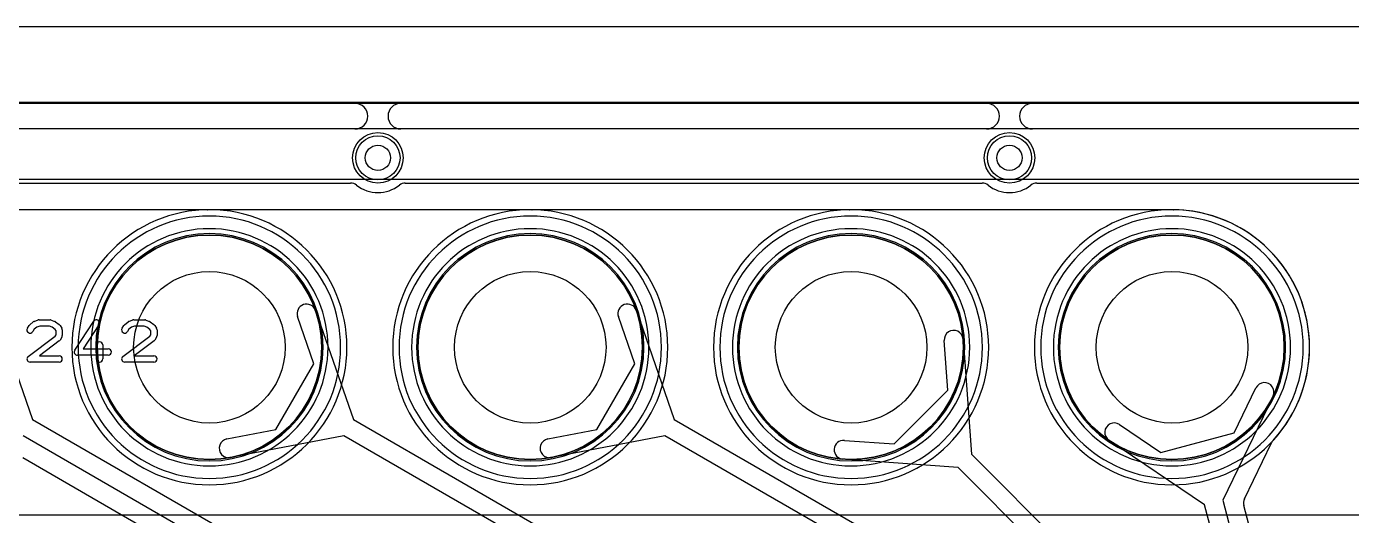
# Model space of a CAD drawing. Extents: x 0 to 57.1, y 0 to 59.8.
# Drawn here: x 18.62 to 29.11, y 55.97 to 59.84 of the extents above; entities that cross this region are included whole.
import ezdxf

# ---------------------------------------------------------------- set-up
doc = ezdxf.new("R2010")
doc.units = 0
for name, color, linetype in [('Hole', 1, 'CONTINUOUS'), ('L1', 3, 'CONTINUOUS'), ('L2', 3, 'CONTINUOUS'), ('L3', 3, 'CONTINUOUS'), ('L4', 3, 'CONTINUOUS'), ('MetalMask-A', 176, 'CONTINUOUS'), ('Outline', 7, 'CONTINUOUS'), ('PartsArea-A', 111, 'CONTINUOUS'), ('PartsArea-B', 111, 'CONTINUOUS'), ('PartsSilk-A', 221, 'CONTINUOUS'), ('PartsSilk-B', 221, 'CONTINUOUS'), ('Resist-A', 2, 'CONTINUOUS'), ('Resist-B', 2, 'CONTINUOUS'), ('Silk-A', 140, 'CONTINUOUS'), ('Silk-B', 140, 'CONTINUOUS')]:
    doc.layers.add(name, color=color, linetype=linetype)

msp = doc.modelspace()

# ---------------------------------------------------------------- linework, layer by layer
at = {"layer": 'Hole'}
for centre, radius in [((21.4, 58.8), 0.1), ((26.4, 58.8), 0.1), ((20.066, 57.3), 0.6), ((22.606, 57.3), 0.6), ((25.146, 57.3), 0.6), ((27.686, 57.3), 0.6)]:
    msp.add_circle(centre, radius, dxfattribs=at)
at = {"layer": 'L1'}
for p, q in [((4.46017, 59.23996), (52.83039, 59.23996)), ((20.05153, 58.38895), (17.54047, 58.38895)), ((22.59153, 58.38895), (20.08047, 58.38895)), ((25.13153, 58.38895), (22.62047, 58.38895)), ((27.67153, 58.38895), (25.16047, 58.38895)), ((27.70124, 58.38895), (27.70047, 58.38895)), ((18.36579, 57.59169), (18.66554, 56.72869)), ((20.90579, 57.59168), (21.20554, 56.72869)), ((23.44579, 57.59169), (23.74554, 56.72869)), ((20.8937, 57.16931), (20.76409, 57.54246)), ((23.4337, 57.16931), (23.30409, 57.54247)), ((25.91167, 56.95954), (25.88306, 57.35353)), ((26.03266, 57.36439), (26.09884, 56.45322)), ((20.59302, 56.64853), (20.8937, 57.16931)), ((23.13303, 56.64853), (23.4337, 57.16931)), ((25.48646, 56.53433), (25.91167, 56.95954)), ((28.17885, 56.62231), (28.35107, 56.97782)), ((28.48607, 56.91242), (28.08779, 56.09025)), ((18.66554, 56.72869), (23.38572, 54.00349)), ((20.20507, 56.5742), (20.59302, 56.64853)), ((21.20554, 56.72869), (24.28054, 54.95333)), ((22.74507, 56.5742), (23.13303, 56.64853)), ((23.74554, 56.72869), (25.17538, 55.90317)), ((27.27112, 56.68845), (27.59802, 56.46668)), ((23.31072, 53.87359), (18.59053, 56.59879)), ((21.13054, 56.59879), (20.23329, 56.42688)), ((24.20554, 54.82343), (21.13054, 56.59879)), ((23.67053, 56.59879), (22.77329, 56.42688)), ((25.10038, 55.77327), (23.67053, 56.59879)), ((25.09247, 56.56294), (25.48646, 56.53433)), ((27.94291, 56.05142), (27.1869, 56.56431)), ((27.59802, 56.46668), (28.17885, 56.62231)), ((28.25935, 56.10025), (28.47384, 56.54299)), ((26.09884, 56.45322), (26.87003, 55.68203)), ((18.58811, 56.42696), (27.98006, 51.00449)), ((25.99278, 56.34716), (25.08161, 56.41334)), ((26.76397, 55.57597), (25.99278, 56.34716)), ((28.13759, 55.32487), (27.94291, 56.05142)), ((28.08779, 56.09025), (28.28247, 55.36369)), ((28.62931, 54.64899), (28.25441, 56.04814))]:
    msp.add_line(p, q, dxfattribs=at)
for centre, radius in [((21.4, 58.8), 0.2), ((26.4, 58.8), 0.2), ((20.066, 57.3), 0.889), ((22.606, 57.3), 0.889), ((25.146, 57.3), 0.889), ((27.686, 57.3), 0.889)]:
    msp.add_circle(centre, radius, dxfattribs=at)
for centre, radius, start, end in [((20.05153, 58.46395), 0.075, -90, -89.289474), ((20.066, 57.3), 1.08904, 89.287628, 90.712372), ((20.08047, 58.46395), 0.075, -90.710526, -90), ((22.59153, 58.46395), 0.075, -90, -89.289474), ((22.606, 57.3), 1.08904, 89.287628, 90.712372), ((22.62047, 58.46395), 0.075, -90.710526, -90), ((25.13153, 58.46395), 0.075, -90, -89.289474), ((25.146, 57.3), 1.08904, 89.287628, 90.712372), ((25.16047, 58.46395), 0.075, -90.710526, -90), ((27.67153, 58.46395), 0.075, -90, -89.289474), ((27.686, 57.3), 1.08904, 89.287628, 90.712372), ((27.70047, 58.46395), 0.075, -90.710526, -90), ((27.68603, 57.30002), 1.08904, -42.70142, 89.199754), ((20.83494, 57.56707), 0.075, 19.154853, -160.846058), ((23.37494, 57.56708), 0.075, 19.154853, -160.846058), ((25.95786, 57.35896), 0.075, 4.152023, -175.845964), ((28.41857, 56.94512), 0.075, -25.84761, 154.153473), ((27.22901, 56.62638), 0.075, 55.845949, -124.153562), ((20.21918, 56.50054), 0.075, 100.843977, -79.153985), ((22.75918, 56.50054), 0.075, 100.843977, -79.153387), ((25.08704, 56.48814), 0.075, 85.847977, -94.154036), ((28.54148, 56.5106), 0.075, 137.301837, 154.412166), ((28.32685, 56.06755), 0.075, 154.15239, -165.000177)]:
    msp.add_arc(centre, radius, start, end, dxfattribs=at)
at = {"layer": 'L2'}
msp.add_line((4.46017, 59.23996), (52.83039, 59.23996), dxfattribs=at)
for centre in [(21.4, 58.8), (26.4, 58.8)]:
    msp.add_circle(centre, 0.2, dxfattribs=at)
for centre, start, end in [((20.066, 57.3), 90, -90), ((20.066, 57.3), -90, 90), ((22.606, 57.3), 90, -90), ((22.606, 57.3), -90, 90), ((25.146, 57.3), 90, -90), ((25.146, 57.3), -90, 90), ((27.686, 57.3), 90, -90), ((27.686, 57.3), -90, 90)]:
    msp.add_arc(centre, 0.90004, start, end, dxfattribs=at)
at = {"layer": 'L3'}
msp.add_line((4.46017, 59.23996), (52.83039, 59.23996), dxfattribs=at)
for centre in [(21.4, 58.8), (26.4, 58.8)]:
    msp.add_circle(centre, 0.2, dxfattribs=at)
for centre, start, end in [((20.066, 57.3), 90, -90), ((20.066, 57.3), -90, 90), ((22.606, 57.3), 90, -90), ((22.606, 57.3), -90, 90), ((25.146, 57.3), 90, -90), ((25.146, 57.3), -90, 90), ((27.686, 57.3), 90, -90), ((27.686, 57.3), -90, 90)]:
    msp.add_arc(centre, 0.90004, start, end, dxfattribs=at)
at = {"layer": 'L4'}
msp.add_line((4.46017, 59.23996), (52.83039, 59.23996), dxfattribs=at)
for centre, radius in [((21.4, 58.8), 0.2), ((26.4, 58.8), 0.2), ((20.066, 57.3), 0.889), ((22.606, 57.3), 0.889), ((25.146, 57.3), 0.889), ((27.686, 57.3), 0.889)]:
    msp.add_circle(centre, radius, dxfattribs=at)
for centre, start, end in [((20.066, 57.3), 90, -90), ((20.066, 57.3), -90, 90), ((22.606, 57.3), 90, -90), ((22.606, 57.3), -90, 90), ((25.146, 57.3), 90, -90), ((25.146, 57.3), -90, 90), ((27.686, 57.3), 90, -90), ((27.686, 57.3), -90, 90)]:
    msp.add_arc(centre, 1.08904, start, end, dxfattribs=at)
at = {"layer": 'MetalMask-A'}
for centre, start, end in [((20.066, 57.3), 0, 180), ((22.606, 57.3), 0, 180), ((25.146, 57.3), 0, 180), ((27.686, 57.3), 0, 180), ((20.066, 57.3), 180, 0), ((22.606, 57.3), 180, 0), ((25.146, 57.3), 180, 0), ((27.686, 57.3), 180, 0)]:
    msp.add_arc(centre, 0.889, start, end, dxfattribs=at)
at = {"layer": 'Outline'}
msp.add_line((1, 59.84), (53.11, 59.84), dxfattribs=at)
at = {"layer": 'PartsArea-A'}
for p, q in [((5.716, 58.63), (31.876, 58.63)), ((31.876, 55.97), (5.716, 55.97))]:
    msp.add_line(p, q, dxfattribs=at)
at = {"layer": 'PartsArea-B'}
for centre, start, end in [((20.066, 57.3), 0, 180), ((22.606, 57.3), 0, 180), ((25.146, 57.3), 0, 180), ((27.686, 57.3), 0, 180), ((20.066, 57.3), 180, 0), ((22.606, 57.3), 180, 0), ((25.146, 57.3), 180, 0), ((27.686, 57.3), 180, 0)]:
    msp.add_arc(centre, 0.889, start, end, dxfattribs=at)
at = {"layer": 'PartsSilk-A'}
for p, q in [((5.216, 59.2316), (32.376, 59.2316)), ((32.376, 59.0284), (5.3176, 59.0284)), ((18.64427, 57.47878), (18.67205, 57.501)), ((18.67913, 57.50497), (18.70968, 57.51608)), ((18.71822, 57.51759), (18.80433, 57.51759)), ((18.81361, 57.5158), (18.84139, 57.50469)), ((18.84681, 57.5017), (18.87737, 57.47948)), ((19.00007, 57.27663), (19.15007, 57.50626)), ((19.39427, 57.47878), (19.42205, 57.501)), ((19.42913, 57.50497), (19.45968, 57.51608)), ((19.46822, 57.51759), (19.55433, 57.51759)), ((19.56361, 57.5158), (19.59139, 57.50469)), ((19.59681, 57.5017), (19.62737, 57.47948)), ((18.6248, 57.45029), (18.63869, 57.47251)), ((18.63097, 57.22739), (18.84393, 57.38756)), ((18.67883, 57.4424), (18.6672, 57.42379)), ((18.70008, 57.45939), (18.67883, 57.4424)), ((18.72262, 57.46759), (18.70008, 57.45939)), ((18.79952, 57.46759), (18.72262, 57.46759)), ((18.81993, 57.45943), (18.79952, 57.46759)), ((18.84404, 57.44189), (18.81993, 57.45943)), ((18.84393, 57.38756), (18.85156, 57.39976)), ((18.85156, 57.42987), (18.84404, 57.44189)), ((18.85156, 57.39976), (18.85156, 57.42987)), ((18.88387, 57.47251), (18.89776, 57.45029)), ((18.89776, 57.37934), (18.88387, 57.35712)), ((18.90156, 57.43704), (18.90156, 57.39259)), ((19.19193, 57.47892), (19.06719, 57.28796)), ((19.3748, 57.45029), (19.38869, 57.47251)), ((19.38097, 57.22739), (19.59393, 57.38756)), ((19.42883, 57.4424), (19.4172, 57.42379)), ((19.45008, 57.45939), (19.42883, 57.4424)), ((19.47262, 57.46759), (19.45008, 57.45939)), ((19.54952, 57.46759), (19.47262, 57.46759)), ((19.56993, 57.45943), (19.54952, 57.46759)), ((19.59404, 57.44189), (19.56993, 57.45943)), ((19.59393, 57.38756), (19.60156, 57.39976)), ((19.60156, 57.42987), (19.59404, 57.44189)), ((19.60156, 57.39976), (19.60156, 57.42987)), ((19.63387, 57.47251), (19.64776, 57.45029)), ((19.64776, 57.37934), (19.63387, 57.35712)), ((19.65156, 57.43704), (19.65156, 57.39259)), ((18.8777, 57.35039), (18.72083, 57.23241)), ((19.06719, 57.28796), (19.26544, 57.28796)), ((19.171, 57.20741), (19.171, 57.31852)), ((19.221, 57.31852), (19.221, 57.20741)), ((19.6277, 57.35039), (19.47083, 57.23241)), ((18.87656, 57.18241), (18.646, 57.18241)), ((18.72083, 57.23241), (18.87656, 57.23241)), ((19.26544, 57.23796), (19.021, 57.23796)), ((19.62656, 57.18241), (19.396, 57.18241)), ((19.47083, 57.23241), (19.62656, 57.23241))]:
    msp.add_line(p, q, dxfattribs=at)
for centre, start, end in [((18.68767, 57.48148), 109.97919, 128.654777), ((18.71822, 57.49259), 90, 109.984612), ((18.80433, 57.49259), 68.207103, 90), ((18.83211, 57.48148), 53.982737, 68.202147), ((19.171, 57.49259), -33.149737, 146.846436), ((19.43767, 57.48148), 109.97919, 128.654777), ((19.46822, 57.49259), 90, 109.984612), ((19.55433, 57.49259), 68.207103, 90), ((19.58211, 57.48148), 53.982737, 68.202147), ((18.646, 57.43704), 147.994617, -32.010019), ((18.65989, 57.45926), 128.666967, 147.989981), ((18.86267, 57.45926), 32.005383, 53.979316), ((18.87656, 57.43704), 0, 32.010019), ((18.87656, 57.39259), -32.005383, 0), ((19.396, 57.43704), 147.994617, -32.010019), ((19.40989, 57.45926), 128.666967, 147.989981), ((19.61267, 57.45926), 32.005383, 53.979316), ((19.62656, 57.43704), 0, 32.010019), ((19.62656, 57.39259), -32.005383, 0), ((18.86267, 57.37037), -53.047603, -32.010019), ((19.021, 57.26296), 146.850263, -90), ((19.196, 57.31852), 0, 180), ((19.26544, 57.26296), -90, 90), ((19.61267, 57.37037), -53.047603, -32.010019), ((18.646, 57.20741), 126.952397, -90), ((18.87656, 57.20741), -90, 90), ((19.196, 57.20741), 180, 0), ((19.396, 57.20741), 126.952397, -90), ((19.62656, 57.20741), -90, 90)]:
    msp.add_arc(centre, 0.025, start, end, dxfattribs=at)
at = {"layer": 'PartsSilk-B'}
for p, q in [((16.41651, 58.6), (21.18349, 58.6)), ((21.61651, 58.6), (26.18349, 58.6)), ((26.61651, 58.6), (30.6, 58.6))]:
    msp.add_line(p, q, dxfattribs=at)
for centre, radius, start, end in [((21.18349, 58.525), 0.075, 51.783994, 90), ((21.4, 58.8), 0.275, -128.213046, -51.786954), ((21.61651, 58.525), 0.075, 90, 128.216006), ((26.18349, 58.525), 0.075, 51.783994, 90), ((26.4, 58.8), 0.275, -128.213046, -51.786954), ((26.61651, 58.525), 0.075, 90, 128.216006), ((20.066, 57.3), 1.039, 90, -90), ((20.066, 57.3), 1.039, -90, 90), ((22.606, 57.3), 1.039, 90, -90), ((22.606, 57.3), 1.039, -90, 90), ((25.146, 57.3), 1.039, 90, -90), ((25.146, 57.3), 1.039, -90, 90), ((27.686, 57.3), 1.039, 90, -90), ((27.686, 57.3), 1.039, -90, 90)]:
    msp.add_arc(centre, radius, start, end, dxfattribs=at)
at = {"layer": 'Resist-A'}
for centre, radius in [((21.4, 58.8), 0.175), ((26.4, 58.8), 0.175), ((20.066, 57.3), 0.889), ((22.606, 57.3), 0.889), ((25.146, 57.3), 0.889), ((27.686, 57.3), 0.889)]:
    msp.add_circle(centre, radius, dxfattribs=at)
for centre, start, end in [((20.066, 57.3), 0, 180), ((22.606, 57.3), 0, 180), ((25.146, 57.3), 0, 180), ((27.686, 57.3), 0, 180), ((20.066, 57.3), 180, 0), ((22.606, 57.3), 180, 0), ((25.146, 57.3), 180, 0), ((27.686, 57.3), 180, 0)]:
    msp.add_arc(centre, 0.939, start, end, dxfattribs=at)
at = {"layer": 'Resist-B'}
for centre, radius in [((21.4, 58.8), 0.175), ((26.4, 58.8), 0.175), ((20.066, 57.3), 0.889), ((22.606, 57.3), 0.889), ((25.146, 57.3), 0.889), ((27.686, 57.3), 0.889)]:
    msp.add_circle(centre, radius, dxfattribs=at)
for centre, start, end in [((20.066, 57.3), 0, 180), ((22.606, 57.3), 0, 180), ((25.146, 57.3), 0, 180), ((27.686, 57.3), 0, 180), ((20.066, 57.3), 180, 0), ((22.606, 57.3), 180, 0), ((25.146, 57.3), 180, 0), ((27.686, 57.3), 180, 0)]:
    msp.add_arc(centre, 0.939, start, end, dxfattribs=at)
at = {"layer": 'Silk-A'}
for p, q in [((16.38146, 59.2316), (21.21854, 59.2316)), ((21.58146, 59.2316), (26.21854, 59.2316)), ((26.58146, 59.2316), (32.01854, 59.2316)), ((21.21854, 59.0284), (16.38146, 59.0284)), ((26.21854, 59.0284), (21.58146, 59.0284)), ((32.01854, 59.0284), (26.58146, 59.0284))]:
    msp.add_line(p, q, dxfattribs=at)
for centre, start, end in [((21.21854, 59.13), -90, 90), ((21.58146, 59.13), 90, -90), ((26.21854, 59.13), -90, 90), ((26.58146, 59.13), 90, -90)]:
    msp.add_arc(centre, 0.1016, start, end, dxfattribs=at)
at = {"layer": 'Silk-B'}
for p, q in [((16.41651, 58.6), (21.18349, 58.6)), ((21.61651, 58.6), (26.18349, 58.6)), ((26.61651, 58.6), (30.6, 58.6))]:
    msp.add_line(p, q, dxfattribs=at)
for centre, radius, start, end in [((21.18349, 58.525), 0.075, 51.783994, 90), ((21.4, 58.8), 0.275, -128.213046, -51.786954), ((21.61651, 58.525), 0.075, 90, 128.216006), ((26.18349, 58.525), 0.075, 51.783994, 90), ((26.4, 58.8), 0.275, -128.213046, -51.786954), ((26.61651, 58.525), 0.075, 90, 128.216006), ((20.066, 57.3), 1.039, 90, -90), ((20.066, 57.3), 1.039, -90, 90), ((22.606, 57.3), 1.039, 90, -90), ((22.606, 57.3), 1.039, -90, 90), ((25.146, 57.3), 1.039, 90, -90), ((25.146, 57.3), 1.039, -90, 90), ((27.686, 57.3), 1.039, 90, -90), ((27.686, 57.3), 1.039, -90, 90)]:
    msp.add_arc(centre, radius, start, end, dxfattribs=at)

doc.saveas('drawing.dxf')
